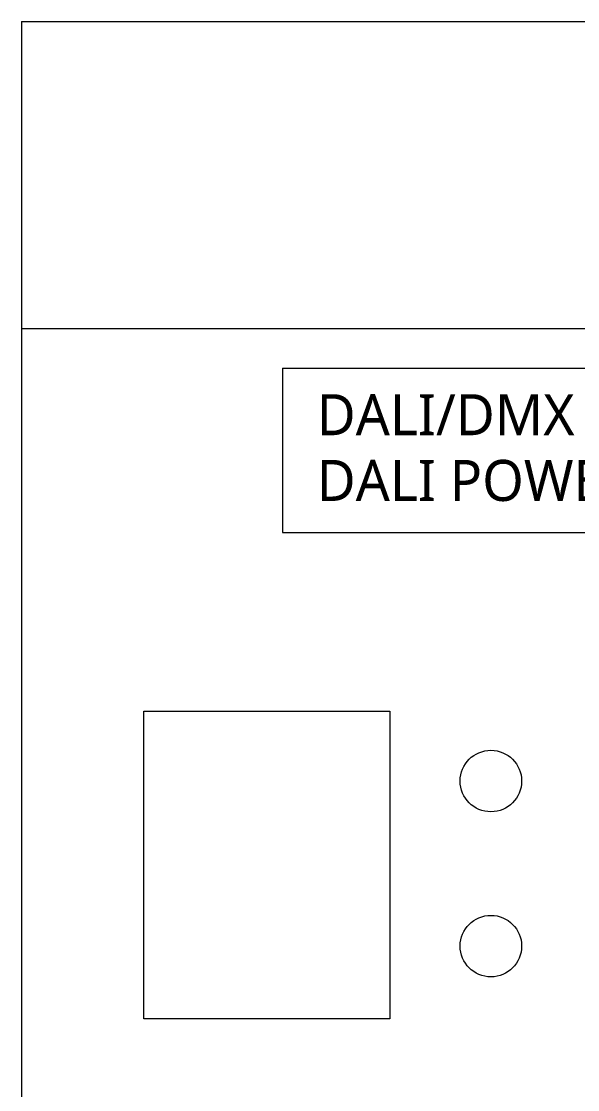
# Model space of a CAD drawing. Header units: millimetres. Extents: x 81 to 151.3, y -66.5 to 29.
# Drawn here: x 81 to 108.1, y -23.1 to 29 of the extents above; entities that cross this region are included whole.
import ezdxf

# ---------------------------------------------------------------- set-up
doc = ezdxf.new("R2010")
doc.units = ezdxf.units.MM
doc.header["$LTSCALE"] = 20
doc.layers.add('Ontwerplaag-1', color=7, linetype='Continuous')
doc.styles.add('@Malgun Gothic', font='malgun.ttf')

msp = doc.modelspace()

# ---------------------------------------------------------------- linework, layer by layer
at = {"layer": 'Ontwerplaag-1', "color": 7, "linetype": 'Continuous', "lineweight": 5, "transparency": 33554687}
for p, q in [((81, 29), (151.284, 29)), ((81, 29), (81, -61)), ((81, 29), (151.284, 29)), ((81, 29), (81, -61)), ((151.284, 14), (81, 14)), ((81, 14), (81, 6)), ((151.284, 14), (81, 14)), ((81, 14), (81, 6)), ((93.729, 12.096), (93.729, 4.069)), ((93.729, 12.096), (138.556, 12.096)), ((93.729, 4.069), (138.556, 4.069))]:
    msp.add_line(p, q, dxfattribs=at)
at = {"layer": 'Ontwerplaag-1', "color": 7, "linetype": 'Continuous', "lineweight": 5, "transparency": 33554687, "flags": 128}
msp.add_lwpolyline([(98.965, -19.636), (86.965, -19.636), (86.965, -12.136), (86.965, -4.636), (98.965, -4.636)], close=True, dxfattribs=at)
at = {"layer": 'Ontwerplaag-1', "color": 7, "linetype": 'Continuous', "lineweight": 5, "transparency": 33554687}
for centre in [(103.899, -8.044), (103.899, -16.092)]:
    msp.add_circle(centre, 1.5, dxfattribs=at)

# ---------------------------------------------------------------- texts
at = {"layer": 'Ontwerplaag-1', "color": 7, "transparency": 33554687, "char_height": 2.00001, "attachment_point": 7, "line_spacing_factor": 1.004011, "style": '@Malgun Gothic'}
for s, insert in [('DALI/DMX INTERFACE', (95.405, 8.791)), ('DALI POWER SUPPLY', (95.405, 5.585))]:
    msp.add_mtext(s, dxfattribs=dict(at, insert=insert))

doc.saveas('drawing.dxf')
